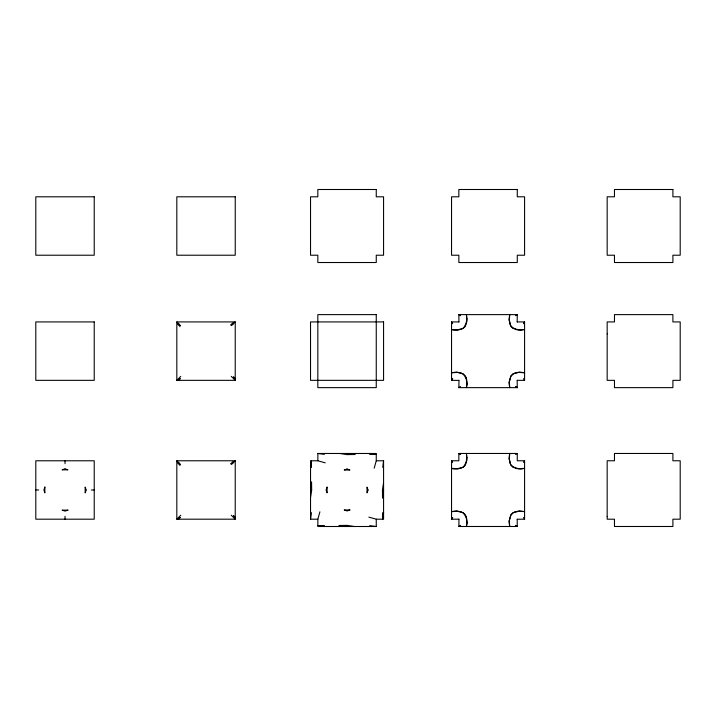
<?xml version="1.0" encoding="UTF-8"?>
<svg xmlns="http://www.w3.org/2000/svg" width="716" height="716" viewBox="0 0 716 716"><rect width="100%" height="100%" fill="white"/><g stroke="black" fill="none" stroke-linecap="round" stroke-linejoin="round"><path stroke-width="1.07" d="M35.809 489.986L35.809 460.782L94.226 460.782L94.226 519.19L35.809 519.19L35.809 489.986L38.7 489.986M319.909 511.806L317.85 519.198L310.538 519.198L310.538 460.782L317.85 460.782L325.243 462.84M374.208 468.175L376.258 460.782L376.267 453.479L317.85 453.479L317.85 460.782M317.85 519.198L317.85 526.502L376.267 526.502L376.258 519.198L368.874 517.14M376.258 460.782L383.57 460.782L383.57 519.198L376.258 519.198M458.849 387.642L458.965 380.232M458.956 322.03L458.849 314.619L460.567 315.684L458.858 314.619L517.274 314.619L517.167 322.03M517.167 519.082L517.274 526.493L458.858 526.493L458.965 519.082M517.167 380.232L517.274 387.642L458.858 387.642L460.567 386.577M235.224 378.504L235.242 321.923L176.825 321.923L176.825 380.339L235.242 380.339L235.224 378.504L233.47 376.831L235.242 380.339L231.277 376.365M235.224 517.346L235.242 460.773L176.825 460.773L176.825 519.19L235.242 519.19L235.224 517.346L233.47 515.681L235.242 519.19L231.277 515.216M458.849 519.19L451.545 519.19L451.545 460.773L458.849 460.773L458.849 453.47L517.274 453.47L517.274 460.773L524.577 460.773L524.577 519.19L517.346 519.261M311.415 467.315L311.451 460.782L310.547 468.076M382.693 512.665L382.657 519.198L383.57 511.904M382.693 467.315L383.57 460.782M310.538 519.198L311.415 512.665M310.547 497.307L311.666 489.995L311.567 481.85L310.547 489.995L311.666 489.995M382.451 489.995L383.57 489.995L382.541 498.13L382.451 489.995L383.57 482.682M523.512 462.482L524.577 460.773M178.66 380.321L180.325 378.567L176.825 380.339L180.79 376.365M178.66 519.172L180.325 517.417L176.825 519.19L180.79 515.216M517.274 321.923L524.577 321.923L523.512 323.632L524.577 321.923L524.577 380.339L517.274 380.339M231.519 325.619L235.242 321.923L231.903 323.516M231.519 464.469L235.242 460.773L231.903 462.366M458.777 380.42L451.545 380.339L451.545 321.923L452.61 323.632M515.556 315.684L517.274 314.619M515.556 454.526L517.274 453.47M458.858 526.493L460.567 525.428M230.418 325.028L233.416 323.739M230.418 463.878L233.416 462.59M347.054 454.597L355.199 454.499L347.054 453.479L347.054 454.597L339.742 453.479M347.054 525.383L338.91 525.481L347.054 526.502L347.054 525.383L354.366 526.502M451.545 321.923L458.849 321.923M91.344 489.986L94.226 489.986M369.725 454.356L376.267 454.392L368.973 453.479M324.384 525.634L317.85 525.589L325.145 526.502M317.85 453.479L324.384 454.356M369.725 525.634L376.267 526.502M178.427 325.243L176.825 321.923L180.548 325.619M178.427 464.093L176.825 460.773L180.548 464.469M523.512 378.63L524.577 380.339M523.512 517.471L524.577 519.19M451.545 460.773L452.61 462.482M178.642 323.739L179.958 326.711M178.642 462.59L179.958 465.561M65.022 460.782L65.022 463.664M65.022 516.308L65.022 519.19M44.857 487.086L44.857 492.885L43.927 489.986L44.857 487.086M607.177 333.907L607.168 380.339L614.471 380.339L614.471 387.642L672.897 387.642L672.897 380.339L680.2 380.339L680.2 321.923L672.897 321.923L672.897 314.619L614.471 314.619L614.471 321.923L607.168 321.923L607.177 333.907M607.177 516.612L607.168 519.19L614.471 519.19L614.471 526.493L672.897 526.493L672.897 519.19L680.2 519.19L680.2 460.773L672.897 460.773L672.897 453.47L614.471 453.47L614.471 460.773L607.168 460.773L607.177 516.612M466.125 377.762L466.877 383.364L466.438 387.633L467.172 384.143L466.653 379.507L463.377 373.886L457.309 372.418L451.563 372.759L456.522 372.051L461.426 373.081L465.31 375.819L466.125 377.762M466.125 516.612L466.877 522.215L466.438 526.484L467.172 522.993L466.653 518.357L463.377 512.737L457.309 511.269L451.563 511.609L456.522 510.902L461.426 511.931L465.31 514.67L466.125 516.612M510.034 323.596L510.016 324.491L512.754 328.367L518.814 329.843L524.568 329.503L521.078 330.228L516.451 329.709L510.821 326.433L509.353 320.374L509.694 314.628L508.987 319.587L510.034 323.596M510.034 462.438L510.016 463.342L512.754 467.217L518.814 468.694L524.568 468.345L521.078 469.078L516.451 468.559L510.821 465.284L509.353 459.225L509.694 453.479L508.987 458.437L510.034 462.438M509.336 381.87L509.685 387.633L508.978 382.657L510.714 376.867L512.745 373.886L518.814 372.418L524.568 372.759L519.601 372.051L514.697 373.081L510.812 375.819L509.336 381.87M509.336 520.72L509.685 526.484L508.978 521.508L510.714 515.717L512.745 512.737L518.814 511.269L524.568 511.609L519.601 510.902L514.697 511.931L510.812 514.67L509.336 520.72M466.859 318.889L466.089 323.596L463.368 328.367L457.309 329.843L451.563 329.503L453.613 330.139L458.061 330.04L461.426 329.172L464.308 327.373L465.302 326.433L466.975 321.126L466.429 314.628L466.859 318.889M466.859 457.739L466.089 462.438L463.368 467.217L457.309 468.694L451.563 468.345L453.613 468.989L458.061 468.89L461.426 468.022L464.308 466.223L465.302 465.284L466.975 459.976L466.429 453.479L466.859 457.739M86.108 489.986L85.177 492.885L85.177 487.086L86.108 489.986M327.087 487.157L326.084 489.995L327.087 492.823L327.087 487.157M368.024 489.995L367.022 492.823L367.022 487.157L368.024 489.995M452.61 378.63L451.545 380.339L452.61 378.63M452.61 517.471L451.545 519.19L452.61 517.471M347.054 469.016L344.226 470.018L349.891 470.018L347.054 469.016M349.891 509.962L347.054 510.964L344.226 509.962L349.891 509.962M65.022 468.899L62.113 469.821L67.922 469.821L65.022 468.899M67.922 510.15L65.022 511.081L62.113 510.15L67.922 510.15M376.258 189.498L317.832 189.498L317.832 196.802L310.529 196.802L310.529 255.218L317.832 255.218L317.832 262.521L376.258 262.521L376.258 255.218L383.561 255.218L383.561 196.802L376.258 196.802L376.258 189.498M517.274 189.498L458.849 189.498L458.849 196.802L451.545 196.802L451.545 255.218L458.849 255.218L458.849 262.521L517.274 262.521L517.274 255.218L524.577 255.218L524.577 196.802L517.274 196.802L517.274 189.498M672.897 189.498L614.471 189.498L614.471 196.802L607.168 196.802L607.168 255.218L614.471 255.218L614.471 262.521L672.897 262.521L672.897 255.218L680.2 255.218L680.2 196.802L672.897 196.802L672.897 189.498M94.226 196.802L35.8 196.802L35.8 255.218L94.226 255.218L94.226 196.802M235.242 196.802L176.816 196.802L176.816 255.218L235.242 255.218L235.242 196.802M376.258 314.619L317.832 314.619L317.832 387.642L376.258 387.642L376.258 314.619M94.226 321.923L35.8 321.923L35.8 380.339L94.226 380.339L94.226 321.923M383.561 321.923L310.529 321.923L310.529 380.339L383.561 380.339L383.561 321.923M517.274 387.642L515.556 386.577L517.274 387.642M460.567 454.526L458.858 453.47L460.567 454.526M517.274 526.493L515.556 525.428L517.274 526.493"/></g></svg>
